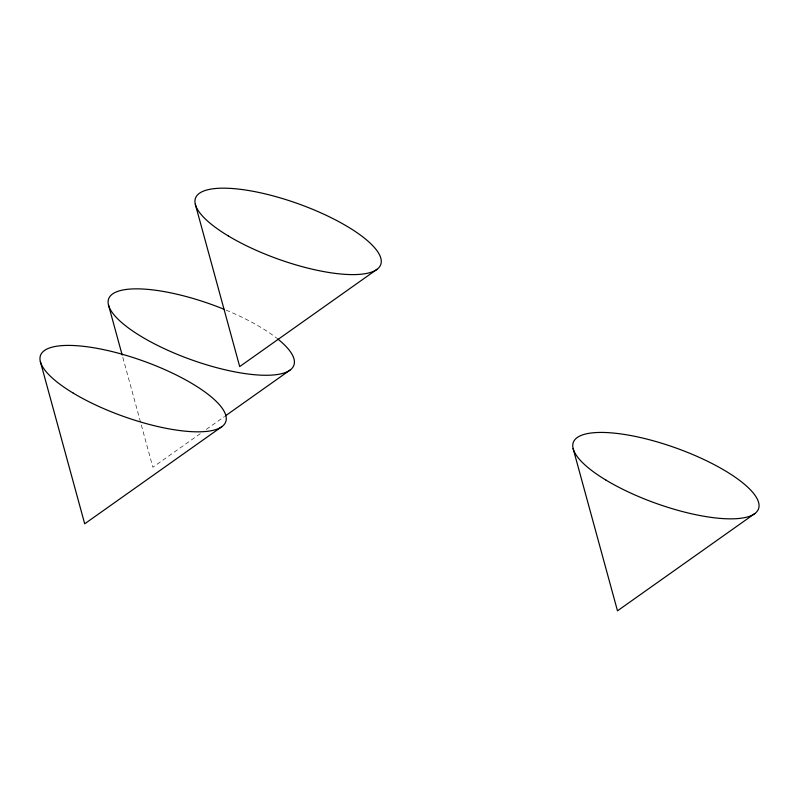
<?xml version="1.0" encoding="UTF-8"?>
<svg xmlns="http://www.w3.org/2000/svg" width="799" height="799" viewBox="0 0 799 799"><rect width="100%" height="100%" fill="white"/><g stroke="black" fill="none" stroke-linecap="round" stroke-linejoin="round"><path stroke-width="0.6" stroke-dasharray="4 3" d="M200.309 433.647L152.859 467.255L122.177 355.046M206.362 429.353L224.539 416.489M226.057 310.102A98.387 29.423 19.7 0 1 276.794 338.217"/><path stroke-width="1.2" d="M377.008 269.333L239.7 366.581L195.316 204.234M225.548 415.77L290.157 370.007M222.002 426.566L84.704 523.804L40.32 361.468M754.795 513.587L617.487 610.826L573.103 448.489M108.474 304.918L122.177 355.046M277.563 338.826A98.387 29.423 19.7 0 1 231.061 371.106A98.387 29.423 19.7 0 1 108.175 303.3A98.387 29.423 19.7 0 1 223.92 309.223M606.032 480.149A98.387 29.423 19.7 0 0 757.642 510.601A98.387 29.423 19.7 0 0 634.006 436.164A98.387 29.423 19.7 0 0 606.032 480.149M228.244 235.905A98.387 29.423 19.7 0 0 379.865 266.347A98.387 29.423 19.7 0 0 256.219 191.91A98.387 29.423 19.7 0 0 228.244 235.905M73.248 393.128A98.387 29.423 19.7 0 0 224.859 423.58A98.387 29.423 19.7 0 0 101.223 349.143A98.387 29.423 19.7 0 0 73.248 393.128"/></g></svg>
